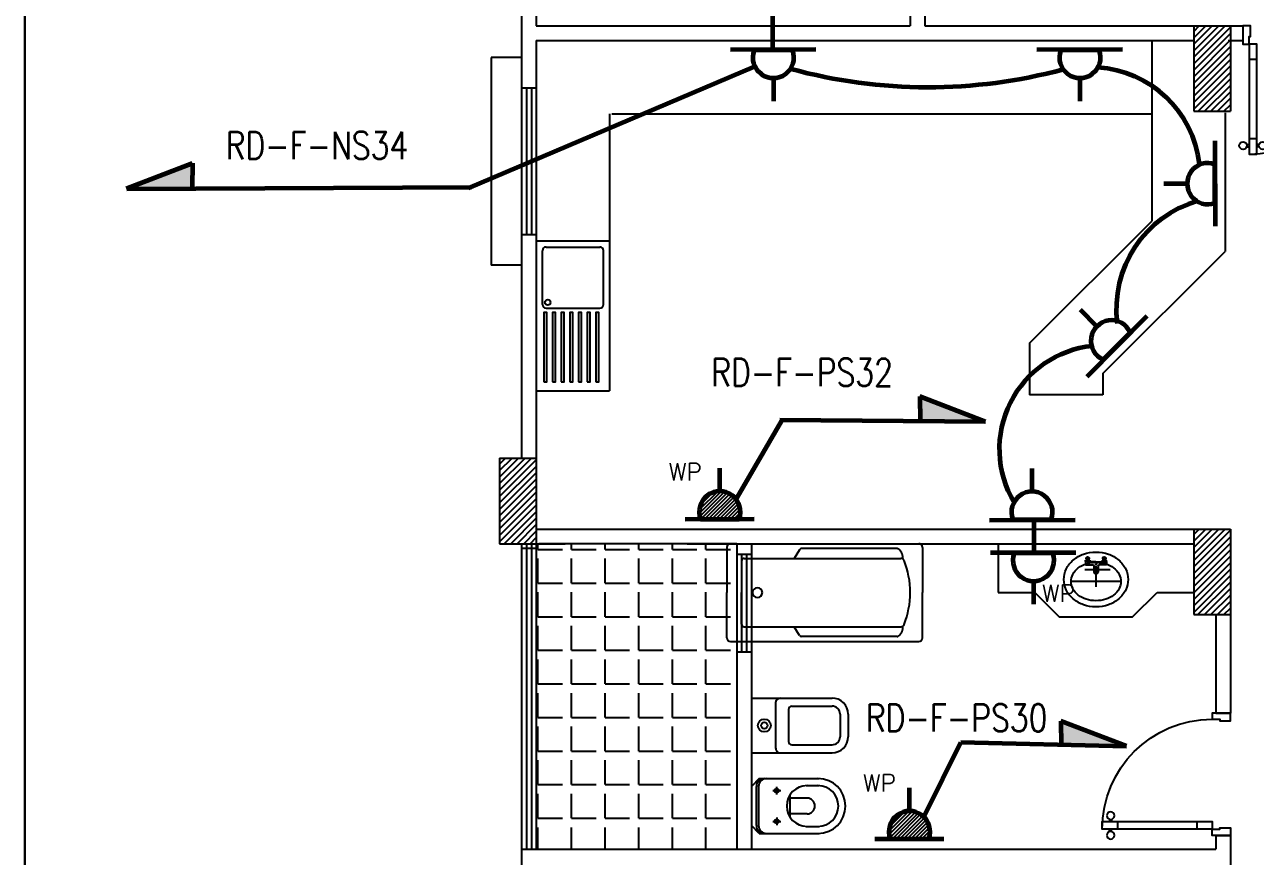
# Model space of a CAD drawing. Header units: millimetres. Extents: x -210 to 391, y -770 to -263.
# Drawn here: x -209.9 to -35.5, y -629.9 to -512.1 of the extents above; entities that cross this region are included whole.
import ezdxf
from ezdxf.enums import TextEntityAlignment as Align

# ---------------------------------------------------------------- set-up
doc = ezdxf.new("R2010")
doc.units = ezdxf.units.MM
doc.header["$MEASUREMENT"] = 0
doc.linetypes.add('G4$0$CENTER', pattern=[2, 1.25, -0.25, 0.25, -0.25])
for name, color, linetype in [('BATH', 4, 'Continuous'), ('COL', 6, 'Continuous'), ('DOOR', 1, 'Continuous'), ('hh', 2, 'Continuous'), ('TEXT', 3, 'Continuous'), ('veportes', 5, 'Continuous'), ('WALL', 5, 'Continuous')]:
    doc.layers.add(name, color=color, linetype=linetype)
for name, color, linetype, lineweight in [('circuits1', 3, 'Continuous', 60), ('frame', 5, 'Continuous', 30), ('sockets', 1, 'Continuous', 60), ('Wiring1', 6, 'Continuous', 60)]:
    doc.layers.add(name, color=color, linetype=linetype, lineweight=lineweight)
doc.styles.add('ROMDIM', font='romans.shx', dxfattribs={"width": 0.65})

# ---------------------------------------------------------------- blocks, each defined once
blk = doc.blocks.new('116')
at = {"layer": 'DOOR'}
for p, q in [((-0.132, 0.99), (-0.113, 0.99)), ((-0.132, 0.972), (-0.113, 0.972)), ((-0.113, 0.925), (-0.05, 0.925)), ((-0.03, 0.99), (-0.05, 0.99)), ((-0.03, 0.972), (-0.05, 0.972)), ((-0.113, 0.275), (-0.05, 0.275))]:
    blk.add_line(p, q, dxfattribs=at)
for points in [[(-0.05, 0.15), (-0.05, 1.05), (-0.113, 1.05), (-0.113, 0.15)], [(-1, 0), (-1, 0.15), (-0.95, 0.15), (-0.95, 0.087), (-0.938, 0.087), (-0.938, 0)], [(0, 0), (0, 0.15), (-0.05, 0.15), (-0.05, 0.087), (-0.062, 0.087), (-0.062, 0)]]:
    blk.add_lwpolyline(points, close=True, dxfattribs=at)
for centre in [(-0.162, 0.981), (-0.001, 0.981)]:
    blk.add_circle(centre, 0.0312, dxfattribs=at)
blk.add_arc((-0.05, 0.15), 0.9, 90, 180, dxfattribs=at)
blk = doc.blocks.new('G4$0$WASH')
at = {"layer": 'BATH', "linetype": 'G4$0$CENTER'}
for p, q in [((-0.315, 0.24), (-0.315, -0.24)), ((-0.164, 0), (-0.366, 0))]:
    blk.add_line(p, q, dxfattribs=at)
at = {"layer": 'BATH', "linetype": 'Continuous'}
for p, q in [((-0.204, 0.137), (-0.204, -0.107)), ((-0.24, 0.005), (-0.24, 0)), ((-0.24, -0.005), (-0.24, 0)), ((-0.166, 0.02), (-0.225, 0.02)), ((-0.126, 0.1), (-0.156, 0.1)), ((-0.156, 0.1), (-0.156, 0.03)), ((-0.126, 0), (-0.126, 0.1)), ((-0.121, 0.1), (-0.126, 0.1)), ((-0.121, 0.06), (-0.126, 0.06)), ((-0.126, 0), (-0.126, -0.1)), ((-0.121, 0.1), (-0.111, 0.1)), ((-0.111, 0.06), (-0.121, 0.06)), ((-0.111, 0.1), (-0.111, 0.091)), ((-0.111, 0.08), (-0.077, 0.08)), ((-0.111, 0.069), (-0.111, 0.06)), ((-0.092, 0.099), (-0.092, 0.06)), ((-0.166, -0.02), (-0.225, -0.02)), ((-0.156, -0.1), (-0.156, -0.03)), ((-0.126, -0.1), (-0.156, -0.1)), ((-0.121, -0.06), (-0.126, -0.06)), ((-0.121, -0.1), (-0.126, -0.1)), ((-0.111, -0.06), (-0.121, -0.06)), ((-0.121, -0.1), (-0.111, -0.1)), ((-0.111, -0.069), (-0.111, -0.06)), ((-0.111, -0.08), (-0.077, -0.08)), ((-0.111, -0.1), (-0.111, -0.091)), ((-0.092, -0.06), (-0.092, -0.099))]:
    blk.add_line(p, q, dxfattribs=at)
at = {"layer": 'BATH'}
for points in [[(-0.56, 0, 0.085386), (-0.539, -0.12, 0.092063), (-0.483, -0.219, 0.103405), (-0.395, -0.286, 0.113155), (-0.295, -0.309, 0.113155), (-0.196, -0.286, 0.103405), (-0.108, -0.219, 0.092063), (-0.051, -0.12, 0.085386), (-0.031, 0, 0.085386), (-0.051, 0.12, 0.092063), (-0.108, 0.219, 0.103405), (-0.196, 0.286, 0.113155), (-0.295, 0.309, 0.113155), (-0.395, 0.286, 0.103405), (-0.483, 0.219, 0.092063), (-0.539, 0.12, 0.085386)], [(-0.5, 0, 0.077451), (-0.486, -0.095, 0.087152), (-0.446, -0.17, 0.105635), (-0.383, -0.223, 0.123852), (-0.315, -0.24, 0.123852), (-0.247, -0.223, 0.105635), (-0.184, -0.17, 0.087152), (-0.144, -0.095, 0.077451), (-0.13, 0, 0.077451), (-0.144, 0.095, 0.087152), (-0.184, 0.17, 0.105635), (-0.247, 0.223, 0.123852), (-0.315, 0.24, 0.123852), (-0.383, 0.223, 0.105635), (-0.446, 0.17, 0.087152), (-0.486, 0.095, 0.077451)]]:
    blk.add_lwpolyline(points, format="xyb", close=True, dxfattribs=at)
for radius in [0.0225, 0.0125]:
    blk.add_circle((-0.204, 0), radius, dxfattribs=at)
at = {"layer": 'BATH', "linetype": 'Continuous'}
blk.add_circle((-0.141, 0), 0.00801, dxfattribs=at)
for centre, radius, start, end in [((-0.225, 0.005), 0.015, 90, 180), ((-0.166, 0.03), 0.01, 270, 0), ((-0.108, 0.101), 0.0126, 184.9014, 323.9189), ((-0.108, 0.059), 0.0126, 36.0811, 175.0986), ((-0.092, 0.08), 0.015, 246.3266, 113.6734), ((-0.225, -0.005), 0.015, 180, 270), ((-0.166, -0.03), 0.01, 0, 90), ((-0.108, -0.059), 0.0126, 184.9014, 323.9189), ((-0.108, -0.101), 0.0126, 36.0811, 175.0986), ((-0.092, -0.08), 0.015, 246.3266, 113.6734)]:
    blk.add_arc(centre, radius, start, end, dxfattribs=at)
blk = doc.blocks.new('SKIN-4')
at = {"layer": 'BATH', "color": 4, "linetype": 'Continuous'}
for p, q in [((0, 0), (0, -0.4)), ((0, -0.4), (0.3, -0.4)), ((0.3, -0.4), (0.5, -0.6)), ((1.1, -0.6), (1.3, -0.4)), ((1.3, -0.4), (1.6, -0.4)), ((0.5, -0.6), (1.1, -0.6))]:
    blk.add_line(p, q, dxfattribs=at)
at = {"layer": 'BATH', "color": 4, "linetype": 'Continuous', "xscale": -0.8500000000000014, "yscale": 0.8500000000000014, "zscale": 0.85, "rotation": 270}
blk.add_blockref('G4$0$WASH', (0.8, -0.042), dxfattribs=at)
blk = doc.blocks.new('BE-2')
at = {"layer": 'BATH', "color": 4, "linetype": 'Continuous'}
for p, q in [((-0.225, 0.064), (-0.225, 0.554)), ((-0.167, 0.448), (-0.167, 0.554)), ((0.167, 0.448), (0.167, 0.554)), ((0.225, 0.064), (0.225, 0.554)), ((-0.064, 0.456), (-0.064, 0.316)), ((0.064, 0.456), (0.064, 0.316)), ((-0.092, 0.316), (0.092, 0.316)), ((-0.094, 0.208), (-0.157, 0.208)), ((-0.126, 0.176), (-0.126, 0.24)), ((0.094, 0.208), (0.157, 0.208)), ((0.126, 0.176), (0.126, 0.24)), ((-0.225, 0.064), (-0.16, 0)), ((-0.16, 0.059), (0.16, 0.059)), ((-0.16, 0.04), (0.16, 0.04)), ((-0.16, 0), (0.16, 0)), ((0.225, 0.064), (0.16, 0))]:
    blk.add_line(p, q, dxfattribs=at)
for centre in [(-0.126, 0.208), (0.126, 0.208)]:
    blk.add_circle(centre, 0.0169, dxfattribs=at)
for centre, radius, start, end in [((0, 0.545), 0.225, 0, 180), ((0, 0.545), 0.167, 0, 180), ((0, 0.456), 0.0642, 360, 180), ((0, 0.456), 0.167, 180, 0), ((-0.16, 0.123), 0.0642, 180, 270), ((-0.16, 0.105), 0.0642, 180, 270), ((0.16, 0.123), 0.0642, 270, 0), ((0.16, 0.105), 0.0642, 270, 0)]:
    blk.add_arc(centre, radius, start, end, dxfattribs=at)
blk = doc.blocks.new('BE-1')
at = {"layer": 'BATH', "color": 4, "linetype": 'Continuous'}
for p, q in [((-0.317, 0.792), (-0.132, 0.792)), ((-0.317, 0.726), (-0.132, 0.726)), ((-0.449, 0), (-0.449, 0.66)), ((-0.383, 0.33), (-0.383, 0.66)), ((-0.066, 0.33), (-0.066, 0.66)), ((0, 0), (0, 0.66)), ((-0.356, 0.304), (-0.092, 0.304)), ((-0.409, 0.198), (-0.04, 0.198)), ((-0.449, 0), (0, 0))]:
    blk.add_line(p, q, dxfattribs=at)
for radius in [0.0528, 0.0264]:
    blk.add_circle((-0.224, 0.106), radius, dxfattribs=at)
for centre, radius, start, end in [((-0.317, 0.66), 0.132, 90, 180), ((-0.317, 0.66), 0.066, 90, 180), ((-0.132, 0.66), 0.132, 0, 90), ((-0.132, 0.66), 0.066, 0, 90), ((-0.356, 0.33), 0.0264, 180, 270), ((-0.092, 0.33), 0.0264, 270, 0), ((-0.409, 0.238), 0.0396, 180, 270), ((-0.04, 0.238), 0.0396, 270, 0)]:
    blk.add_arc(centre, radius, start, end, dxfattribs=at)
blk = doc.blocks.new('B-160-80')
at = {"color": 4}
for p, q in [((-1.6, 0.74), (-1.6, 0.37)), ((-1.57, 0.77), (-0.03, 0.77)), ((-1.006, 0.721), (-1.05, 0.65)), ((-0.207, 0.73), (-0.989, 0.73)), ((0, 0.74), (0, 0.37)), ((-1.48, 0.63), (-1.48, 0.37)), ((-1.46, 0.65), (-0.178, 0.65)), ((-1.6, 0), (-1.6, 0.37)), ((-1.48, 0.11), (-1.48, 0.37)), ((0, 0), (0, 0.37)), ((-1.46, 0.09), (-0.178, 0.09)), ((-1.006, 0.019), (-1.05, 0.09)), ((-0.207, 0.01), (-0.989, 0.01)), ((-1.57, -0.03), (-0.03, -0.03))]:
    blk.add_line(p, q, dxfattribs=at)
for centre, radius, start, end in [((-1.57, 0.74), 0.03, 90, 180), ((-0.989, 0.71), 0.02, 90, 147.9946), ((-0.207, 0.71), 0.02, 49.6489, 90), ((-0.259, 0.649), 0.1, 356.4224, 49.6489), ((-0.03, 0.74), 0.03, 0, 90), ((-1.46, 0.63), 0.02, 90, 180), ((-0.178, 0.62), 0.03, 21.909, 90), ((-0.8, 0.37), 0.7, 0, 21.909), ((-1.35, 0.37), 0.04, 0, 180), ((-1.35, 0.37), 0.04, 180, 0), ((-0.8, 0.37), 0.7, 338.091, 0), ((-1.46, 0.11), 0.02, 180, 270), ((-0.178, 0.12), 0.03, 270, 338.091), ((-1.57, 0), 0.03, 180, 270), ((-0.989, 0.03), 0.02, 212.0054, 270), ((-0.207, 0.03), 0.02, 270, 310.3511), ((-0.259, 0.091), 0.1, 310.3511, 3.5776), ((-0.03, 0), 0.03, 270, 0)]:
    blk.add_arc(centre, radius, start, end, dxfattribs=at)
blk = doc.blocks.new('E-S03')
at = {"lineweight": 60}
blk.add_line((-412, 177), (418, 180), dxfattribs=at)
at = {"layer": 'sockets', "color": 4, "linetype": 'Continuous'}
blk.add_line((0, 453), (0, 678), dxfattribs=at)
at = {"layer": 'sockets', "color": 0, "linetype": 'Continuous'}
blk.add_line((-187, 183), (187, 183), dxfattribs=at)
blk.add_arc((0, 253), 200, 339.5371, 200.4629, dxfattribs=at)
blk = doc.blocks.new('S-WE-P')
at = {"layer": 'veportes', "linetype": 'Continuous'}
h = blk.add_hatch(dxfattribs=at)
h.set_pattern_fill('ANSI31', color=1, scale=125, style=0)
h.set_pattern_definition([(45, (27672.245, -14081.706), (-11.04854346, 11.04854346), [])])
edge = h.paths.add_edge_path()
edge.add_arc((560467.5, 115150.6), 122.5, 339.53713, 560.46287)
edge.add_line((560352.7, 115107.8), (560582.3, 115107.8))
at = {"lineweight": 60}
blk.add_line((560253.3, 115106.1), (560668.2, 115107.6), dxfattribs=at)
at = {"layer": 'sockets', "color": 4, "linetype": 'Continuous'}
blk.add_line((560461.1, 115274), (560461.1, 115413.2), dxfattribs=at)
at = {"layer": 'sockets', "color": 0, "linetype": 'Continuous'}
blk.add_line((560345.1, 115106.9), (560577, 115106.9), dxfattribs=at)
blk.add_ellipse((560461.1, 115150.2), major_axis=(0, 123.8), ratio=1, start_param=4.355134, end_param=8.211016, dxfattribs=at)
blk = doc.blocks.new('Weather proof normal socket')
at = {"layer": 'sockets', "xscale": 0.0008426878023436789, "yscale": 0.000842687807468533, "zscale": 0.000842687806443482, "rotation": 180}
blk.add_blockref('E-S03', (-444.868, -284.752), dxfattribs=at)

msp = doc.modelspace()

# ---------------------------------------------------------------- hatches: boundary and pattern name
at = {"layer": 'circuits1'}
h = msp.add_hatch(color=5, dxfattribs=at)
h.dxf.hatch_style = 1
h.paths.add_polyline_path([(-186.06, -531.75), (-186.12, -535.2), (-195.4, -535.33)])
h = msp.add_hatch(color=5, dxfattribs=at)
h.dxf.hatch_style = 1
h.paths.add_polyline_path([(-83.09, -564.77), (-83.03, -568.21), (-73.75, -568.34)])
h = msp.add_hatch(color=5, dxfattribs=at)
h.dxf.hatch_style = 1
h.paths.add_polyline_path([(-63.11, -610.75), (-63.05, -614.19), (-53.78, -614.32)])
at = {"layer": 'hh', "linetype": 'ByBlock'}
h = msp.add_hatch(dxfattribs=at)
h.set_pattern_fill('ANSI31', color=256, scale=5.192208, style=0)
h.set_pattern_definition([(45, (8163.09453, 2692.919), (-0.458930686, 0.458930686), [])])
h.paths.add_polyline_path([(-44.28, -524.35), (-39.08, -524.35), (-39.08, -512.24), (-44.28, -512.24)])
h = msp.add_hatch(dxfattribs=at)
h.set_pattern_fill('ANSI31', color=256, scale=5.192208, style=0)
h.set_pattern_definition([(45, (4817.4196, 2599.4955), (-0.458930686, 0.458930686), [])])
h.paths.add_polyline_path([(-137.39, -573.51), (-142.58, -573.51), (-142.58, -585.62), (-137.39, -585.62)])
h = msp.add_hatch(dxfattribs=at)
h.set_pattern_fill('ANSI31', color=256, scale=5.192208, style=0)
h.set_pattern_definition([(45, (8163.09453, 2621.6127), (-0.458930686, 0.458930686), [])])
h.paths.add_polyline_path([(-44.28, -595.66), (-39.08, -595.66), (-39.08, -583.55), (-44.28, -583.55)])
at = {"layer": 'hh'}
h = msp.add_hatch(dxfattribs=at)
h.set_pattern_fill('ANGLE', color=256, scale=17.30736, style=0)
h.set_pattern_definition([(0, (8101.5775, 2892.764), (0, 4.759524), [3.461472, -1.298052]), (90, (8101.5775, 2892.764), (-4.759524, 3e-16), [3.461472, -1.298052])])
h.paths.add_polyline_path([(-137.39, -628.89), (-109.01, -628.89), (-109.01, -600.98), (-109.01, -587.14), (-109.01, -585.62), (-137.03, -585.62), (-137.39, -585.62), (-137.39, -586.27)])
h.paths.add_polyline_path([(-118.56, -613.82), (-118.56, -600.69), (-111.68, -600.69), (-111.68, -613.82)], flags=24)
h.paths.add_polyline_path([(-129.96, -599.82), (-116.44, -599.82), (-116.44, -606.72), (-129.96, -606.72)], flags=24)

# ---------------------------------------------------------------- linework, layer by layer
at = {"layer": 'circuits1'}
for p, q in [((-106.6, -518.04), (-147.04, -535.27)), ((-195.41, -535.29, -20202.78), (-186.08, -531.72, -20202.78)), ((-186.08, -531.72, -20202.78), (-186.13, -535.16, -20202.78)), ((-195.4, -535.32, -20202.78), (-146.59, -535.09, -20202.78)), ((-73.75, -568.34, -20202.78), (-83.09, -564.77, -20202.78)), ((-83.09, -564.77, -20202.78), (-83.03, -568.21, -20202.78)), ((-108.96, -579.06, -20202.78), (-102.65, -568.26, -20202.78)), ((-73.77, -568.37, -20202.78), (-102.91, -568.14, -20202.78)), ((-53.78, -614.32, -20202.78), (-63.11, -610.75, -20202.78)), ((-63.11, -610.75, -20202.78), (-63.05, -614.19, -20202.78)), ((-82.38, -624.07, -20202.78), (-77.28, -613.81, -20202.78)), ((-53.79, -614.35, -20202.78), (-77.28, -613.81, -20202.78))]:
    msp.add_line(p, q, dxfattribs=at)
at = {"layer": 'COL', "linetype": 'ByBlock'}
for p, q in [((-44.28, -512.24), (-44.28, -524.35)), ((-44.28, -512.24), (-39.08, -512.24)), ((-39.08, -512.24), (-39.08, -524.35)), ((-44.28, -524.35), (-39.08, -524.35)), ((-142.58, -573.51), (-142.58, -585.62)), ((-142.58, -573.51), (-137.39, -573.51)), ((-137.39, -573.51), (-137.39, -585.62)), ((-44.28, -583.55), (-44.28, -595.66)), ((-44.28, -583.55), (-39.08, -583.55)), ((-39.08, -583.55), (-39.08, -595.66)), ((-142.58, -585.62), (-137.39, -585.62)), ((-44.28, -595.66), (-39.08, -595.66))]:
    msp.add_line(p, q, dxfattribs=at)
at = {"layer": 'DOOR', "linetype": 'ByBlock'}
for p, q in [((-50.21, -514.32), (-50.21, -539.91)), ((-143.79, -516.72), (-143.79, -521.05)), ((-139.47, -516.72), (-143.79, -516.72)), ((-143.79, -521.05), (-143.79, -541.82)), ((-139.47, -521.05), (-139.47, -541.82)), ((-138.77, -521.05), (-138.77, -541.82)), ((-138.08, -521.05), (-138.08, -541.82)), ((-137.39, -521.05), (-137.39, -541.82)), ((-39.83, -524.58), (-39.83, -544.21)), ((-67.52, -557.21), (-50.21, -539.91)), ((-143.79, -541.82), (-143.79, -546.15)), ((-57.13, -561.52), (-39.83, -544.21)), ((-139.47, -546.15), (-143.79, -546.15)), ((-67.52, -557.21), (-67.52, -564.51)), ((-57.13, -561.52), (-57.13, -564.51)), ((-57.13, -564.51), (-67.52, -564.51))]:
    msp.add_line(p, q, dxfattribs=at)
at = {"layer": 'DOOR'}
for p, q in [((-127.01, -524.7), (-127.01, -563.97)), ((-126.71, -524.7), (-50.21, -524.7)), ((-137.39, -542.72), (-127.01, -542.72)), ((-136.01, -543.59), (-128.39, -543.59)), ((-136.52, -551.72), (-136.52, -544.11)), ((-127.87, -551.72), (-127.87, -544.11)), ((-136.01, -552.24), (-128.39, -552.24)), ((-137.39, -563.97), (-127.01, -563.97)), ((-139.47, -585.62), (-139.47, -628.89)), ((-138.77, -585.62), (-138.77, -628.89)), ((-138.08, -585.62), (-138.08, -628.89)), ((-137.39, -585.62), (-137.39, -628.89)), ((-109.01, -587.14), (-109.01, -600.98)), ((-108.31, -587.14), (-108.31, -600.98)), ((-107.62, -587.14), (-107.62, -600.98)), ((-106.93, -587.14), (-106.93, -600.98))]:
    msp.add_line(p, q, dxfattribs=at)
for points in [[(-136.31, -562.68), (-135.92, -562.68), (-135.92, -552.87), (-136.31, -552.87)], [(-135.08, -562.68), (-134.69, -562.68), (-134.69, -552.87), (-135.08, -552.87)], [(-133.85, -562.68), (-133.46, -562.68), (-133.46, -552.87), (-133.85, -552.87)], [(-132.62, -562.68), (-132.23, -562.68), (-132.23, -552.87), (-132.62, -552.87)], [(-131.4, -562.68), (-131, -562.68), (-131, -552.87), (-131.4, -552.87)], [(-130.17, -562.68), (-129.77, -562.68), (-129.77, -552.87), (-130.17, -552.87)], [(-128.94, -562.68), (-128.55, -562.68), (-128.55, -552.87), (-128.94, -552.87)]]:
    msp.add_lwpolyline(points, close=True, dxfattribs=at)
msp.add_circle((-135.77, -551.44), 0.393, dxfattribs=at)
for centre, start, end in [((-136.01, -544.11), 90, 180), ((-128.39, -544.11), 0, 90), ((-136.01, -551.72), 180, 270), ((-128.39, -551.72), 270, 0)]:
    msp.add_arc(centre, 0.519, start, end, dxfattribs=at)
at = {"layer": 'frame', "linetype": 'Continuous'}
msp.add_line((-209.86, -262.95), (-209.83, -770.24), dxfattribs=at)
at = {"layer": 'hh', "linetype": 'ByBlock'}
msp.add_line((-109.01, -585.62), (-137.03, -585.62), dxfattribs=at)
at = {"layer": 'WALL'}
for p, q in [((-139.47, -506.18), (-139.47, -521.05)), ((-137.39, -506.18), (-137.39, -512.24)), ((-84.43, -508.2), (-84.43, -512.24)), ((-82.35, -508.2), (-82.35, -512.24)), ((-137.39, -512.24), (-84.43, -512.24)), ((-82.35, -512.24), (-39.08, -512.24)), ((-39.08, -512.24), (-39.08, -520.89)), ((-39.08, -512.24), (-37.31, -512.24)), ((-137.39, -514.32), (-44.28, -514.32)), ((-137.39, -514.32), (-137.39, -521.05)), ((-39.38, -514.32), (-37.31, -514.32)), ((-39.08, -514.32), (-37.31, -514.32)), ((-139.47, -521.05), (-137.39, -521.05)), ((-139.47, -541.82), (-137.39, -541.82)), ((-139.47, -541.82), (-139.47, -573.51)), ((-137.39, -541.82), (-137.39, -573.51)), ((-139.47, -546.15), (-139.47, -573.51)), ((-137.39, -583.55), (-116.01, -583.55)), ((-134.27, -583.55), (-133.31, -583.55)), ((-116.01, -583.55), (-39.08, -583.55)), ((-116.01, -583.55), (-39.08, -583.55)), ((-39.08, -583.55), (-39.08, -609.64)), ((-39.08, -583.55), (-39.08, -595.88)), ((-139.47, -585.62), (-133.31, -585.62)), ((-139.47, -585.62), (-139.47, -586.27)), ((-137.39, -585.62), (-133.31, -585.62)), ((-137.39, -585.62), (-137.39, -586.27)), ((-116.01, -585.62), (-109.01, -585.62)), ((-116.01, -585.62), (-109.01, -585.62)), ((-109.01, -585.62), (-109.01, -587.14)), ((-106.93, -585.62), (-106.93, -587.14)), ((-106.93, -585.62), (-44.28, -585.62)), ((-106.93, -585.62), (-44.28, -585.62)), ((-139.47, -586.27), (-137.39, -586.27)), ((-42.33, -595.66), (-39.08, -595.66)), ((-41.16, -595.66), (-41.16, -609.64)), ((-41.16, -595.66), (-41.16, -595.88)), ((-109.01, -600.98), (-109.01, -628.89)), ((-106.93, -600.98), (-106.93, -628.89)), ((-41.16, -626.95), (-41.16, -628.89)), ((-41.16, -626.95), (-41.16, -628.89)), ((-39.08, -626.95), (-39.08, -632.73)), ((-39.08, -626.95), (-39.08, -632.73)), ((-139.47, -628.89), (-109.01, -628.89)), ((-139.47, -628.89), (-139.47, -636.14)), ((-139.47, -628.89), (-112.47, -628.89)), ((-139.47, -628.89), (-139.47, -636.14)), ((-110.39, -628.89), (-41.16, -628.89)), ((-106.93, -628.89), (-41.16, -628.89))]:
    msp.add_line(p, q, dxfattribs=at)
at = {"layer": 'WALL', "linetype": 'ByBlock'}
for p, q in [((-37.31, -512.24), (-37.31, -514.32)), ((-106.93, -587.14), (-109.01, -587.14)), ((-106.93, -600.98), (-109.01, -600.98)), ((-41.16, -609.64), (-39.08, -609.64)), ((-41.16, -626.95), (-39.08, -626.95)), ((-41.16, -626.95), (-39.08, -626.95))]:
    msp.add_line(p, q, dxfattribs=at)
at = {"layer": 'Wiring1'}
for p, q in [((-103.96, -510.83), (-103.96, -515.63)), ((-66.94, -582.14), (-66.94, -586.95))]:
    msp.add_line(p, q, dxfattribs=at)
for centre, radius, start, end in [((-81.92, -447.03), 73.9, 254.7664, 285.0544), ((-58.87, -533.66), 15.54, 6.9301, 86.3174), ((-39.28, -552.43), 15.98, 105.8645, 187.198), ((-57.16, -572.21), 14.66, 95.8227, 210.9532)]:
    msp.add_arc(centre, radius, start, end, dxfattribs=at)

# ---------------------------------------------------------------- block references
at = {"layer": 'COL', "linetype": 'ByBlock', "xscale": 17.30736, "yscale": 17.30736, "zscale": 17.30736}
for name, p in [('B-160-80', (-82.7, -598.95)), ('SKIN-4', (-71.97, -585.62))]:
    msp.add_blockref(name, p, dxfattribs=at)
at = {"layer": 'COL', "linetype": 'ByBlock', "xscale": 17.30736, "yscale": 17.30736, "zscale": 17.30736, "rotation": 270}
for name, p in [('BE-1', (-106.93, -615.26)), ('BE-2', (-106.93, -622.79))]:
    msp.add_blockref(name, p, dxfattribs=at)
at = {"layer": 'hh', "xscale": 17.30736, "yscale": 17.30736, "zscale": 17.30736, "rotation": 180}
msp.add_blockref('116', (-37.31, -512.24), dxfattribs=at)
msp.add_blockref('116', (-37.31, -512.24), dxfattribs=at)
at = {"layer": 'sockets', "yscale": 0.01458470125146859, "zscale": 0.01458470123372766}
for p, xscale, rotation in [((-103.81, -513.03), 0.0145847011627709, 180), ((-60.39, -513.03), 0.0145847011627709, 180), ((-38.61, -534.62), 0.0145847011627709, 90), ((-53.31, -559.5), 0.01458470116277089, 44.97399485807862)]:
    msp.add_blockref('E-S03', p, dxfattribs=dict(at, xscale=xscale, rotation=rotation))
at = {"layer": 'sockets', "xscale": 0.0145847011627709, "yscale": 0.01458470125146859, "zscale": 0.01458470123372766}
msp.add_blockref('E-S03', (-67.18, -584.85), dxfattribs=at)
at = {"layer": 'TEXT', "color": 2, "xscale": 17.30736, "yscale": 17.30736, "zscale": 17.30736}
msp.add_blockref('Weather proof normal socket', (7632.52, 4343.99), dxfattribs=at)
at = {"layer": 'veportes', "color": 1, "linetype": 'Continuous', "xscale": 0.02357363954512717, "yscale": 0.02357363954512717, "zscale": 0.02357363954512717}
for p in [(-13323.51, -3295.62), (-13296.64, -3340.93)]:
    msp.add_blockref('S-WE-P', p, dxfattribs=at)
at = {"layer": 'WALL', "xscale": -17.30736, "yscale": 17.30736, "zscale": 17.30736, "rotation": 90}
msp.add_blockref('116', (-39.08, -626.95), dxfattribs=at)

# ---------------------------------------------------------------- texts
at = {"layer": 'TEXT', "color": 2, "style": 'ROMDIM', "width": 0.8}
for s, p in [('RD-F-NS34', (-168.46, -529.19)), ('RD-F-PS32', (-99.75, -561.35)), ('RD-F-PS30', (-77.86, -610.3))]:
    msp.add_text(s, height=3.89, dxfattribs=at).set_placement(p, align=Align.MIDDLE)
at = {"layer": 'TEXT', "color": 2, "style": 'ROMDIM'}
for p in [(-118.62, -576.65), (-65.76, -593.87), (-91.13, -620.74)]:
    msp.add_text('WP', height=2.431, dxfattribs=at).set_placement(p)

doc.saveas('drawing.dxf')
